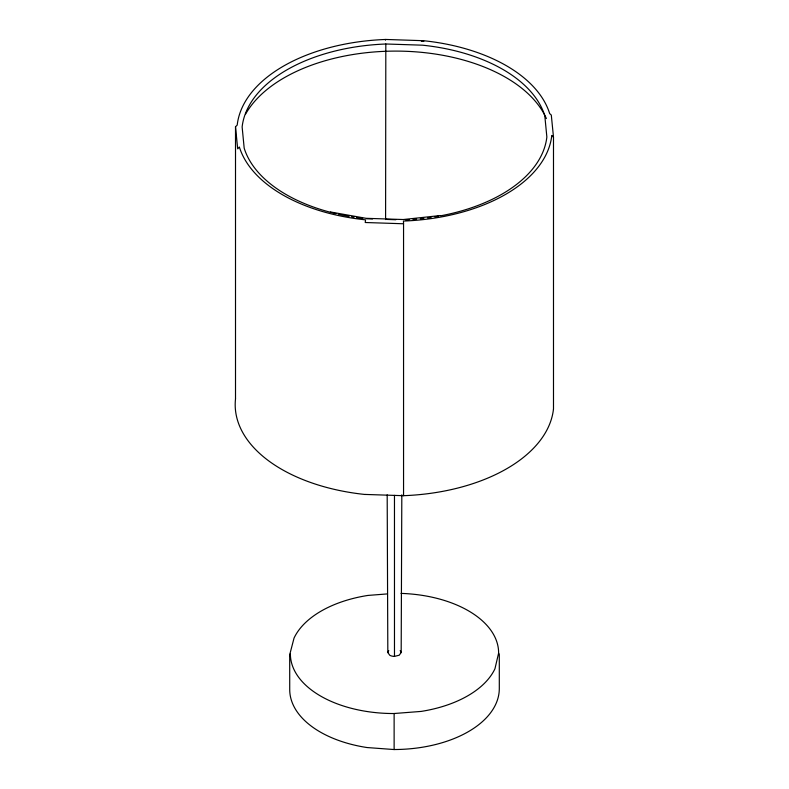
<?xml version="1.0" encoding="UTF-8"?>
<svg xmlns="http://www.w3.org/2000/svg" width="789" height="789" viewBox="0 0 789 789"><rect width="100%" height="100%" fill="white"/><g stroke="black" fill="none" stroke-linecap="round" stroke-linejoin="round"><path stroke-width="1.18" d="M290.382 653.637A103.27 59.619 0 0 0 394.125 713.532L394.125 749.55L367.013 747.538A103.921 59.994 0 0 1 289.721 689.261L289.701 654.752L294.041 638.074A105.124 60.694 0 0 1 367.921 595.429L387.517 593.9M401.818 494.811L401.177 652.513L399.195 655.235L394.48 656.379A6.598 3.807 0 0 1 389.766 655.255L387.823 652.542L387.182 494.831M440.607 215.811A153.944 88.881 0 0 0 546.856 136.98L544.804 115.776A151.33 87.372 0 0 0 422.559 45.19L385.821 43.987L385.594 219.559M385.446 40.18L385.545 39.45L423.456 40.703A156.183 90.173 0 0 1 549.647 113.547L551.304 115.076L553.493 137.197L553.493 409.136M387.823 652.542L388.73 650.609M235.507 398.682L235.507 126.753L237.203 125.096A158.924 91.751 0 0 1 385.545 39.47M440.065 215.575L403.297 219.529L366.027 218.306L330.413 211.965M394.125 713.512L421.079 711.422A105.124 60.694 0 0 0 494.95 668.766L498.589 653.203L499.299 654.328L499.299 688.827A105.637 60.99 0 0 1 394.125 749.53M421.375 41.363L423.772 41.442L423.456 40.703M366.441 218.76L372.566 218.957M386.028 219.401L395.831 219.727M365.228 494.437L403.554 495.699L403.554 223.77L365.228 222.508L365.544 219.835A156.202 90.183 0 0 1 239.353 146.991L237.686 148.874L235.507 126.753M553.493 137.197L551.797 135.432A158.895 91.731 0 0 1 403.455 221.058L403.554 223.77M394.47 495.354L394.48 656.379M245.675 113.961A157.958 91.199 0 0 1 385.604 51.295A155.423 89.729 0 0 1 546.382 118.537M553.464 409.136A160.66 92.757 0 0 1 403.554 495.689M365.208 494.496A158.047 91.248 0 0 1 235.536 398.682M438.24 216.245A153.944 88.881 0 0 1 434.709 216.837M431.139 217.389A153.944 88.881 0 0 1 427.549 217.892M423.92 218.346A153.944 88.881 0 0 1 420.271 218.74M416.612 219.095A153.944 88.881 0 0 1 412.943 219.391M409.274 219.638A153.944 88.881 0 0 1 405.615 219.835M385.821 44.006A153.973 88.901 0 0 0 242.134 126.96L244.186 148.174A151.33 87.372 0 0 0 335.966 213.661M362.723 218.346A151.33 87.372 0 0 1 356.529 217.537M354.064 217.172A151.33 87.372 0 0 1 351.608 216.778M349.162 216.364A151.33 87.372 0 0 1 338.323 214.204M401.029 593.397A103.27 59.619 0 0 1 498.618 653.203M400.151 650.669A6.598 3.807 0 0 1 401.029 652.592"/></g></svg>
